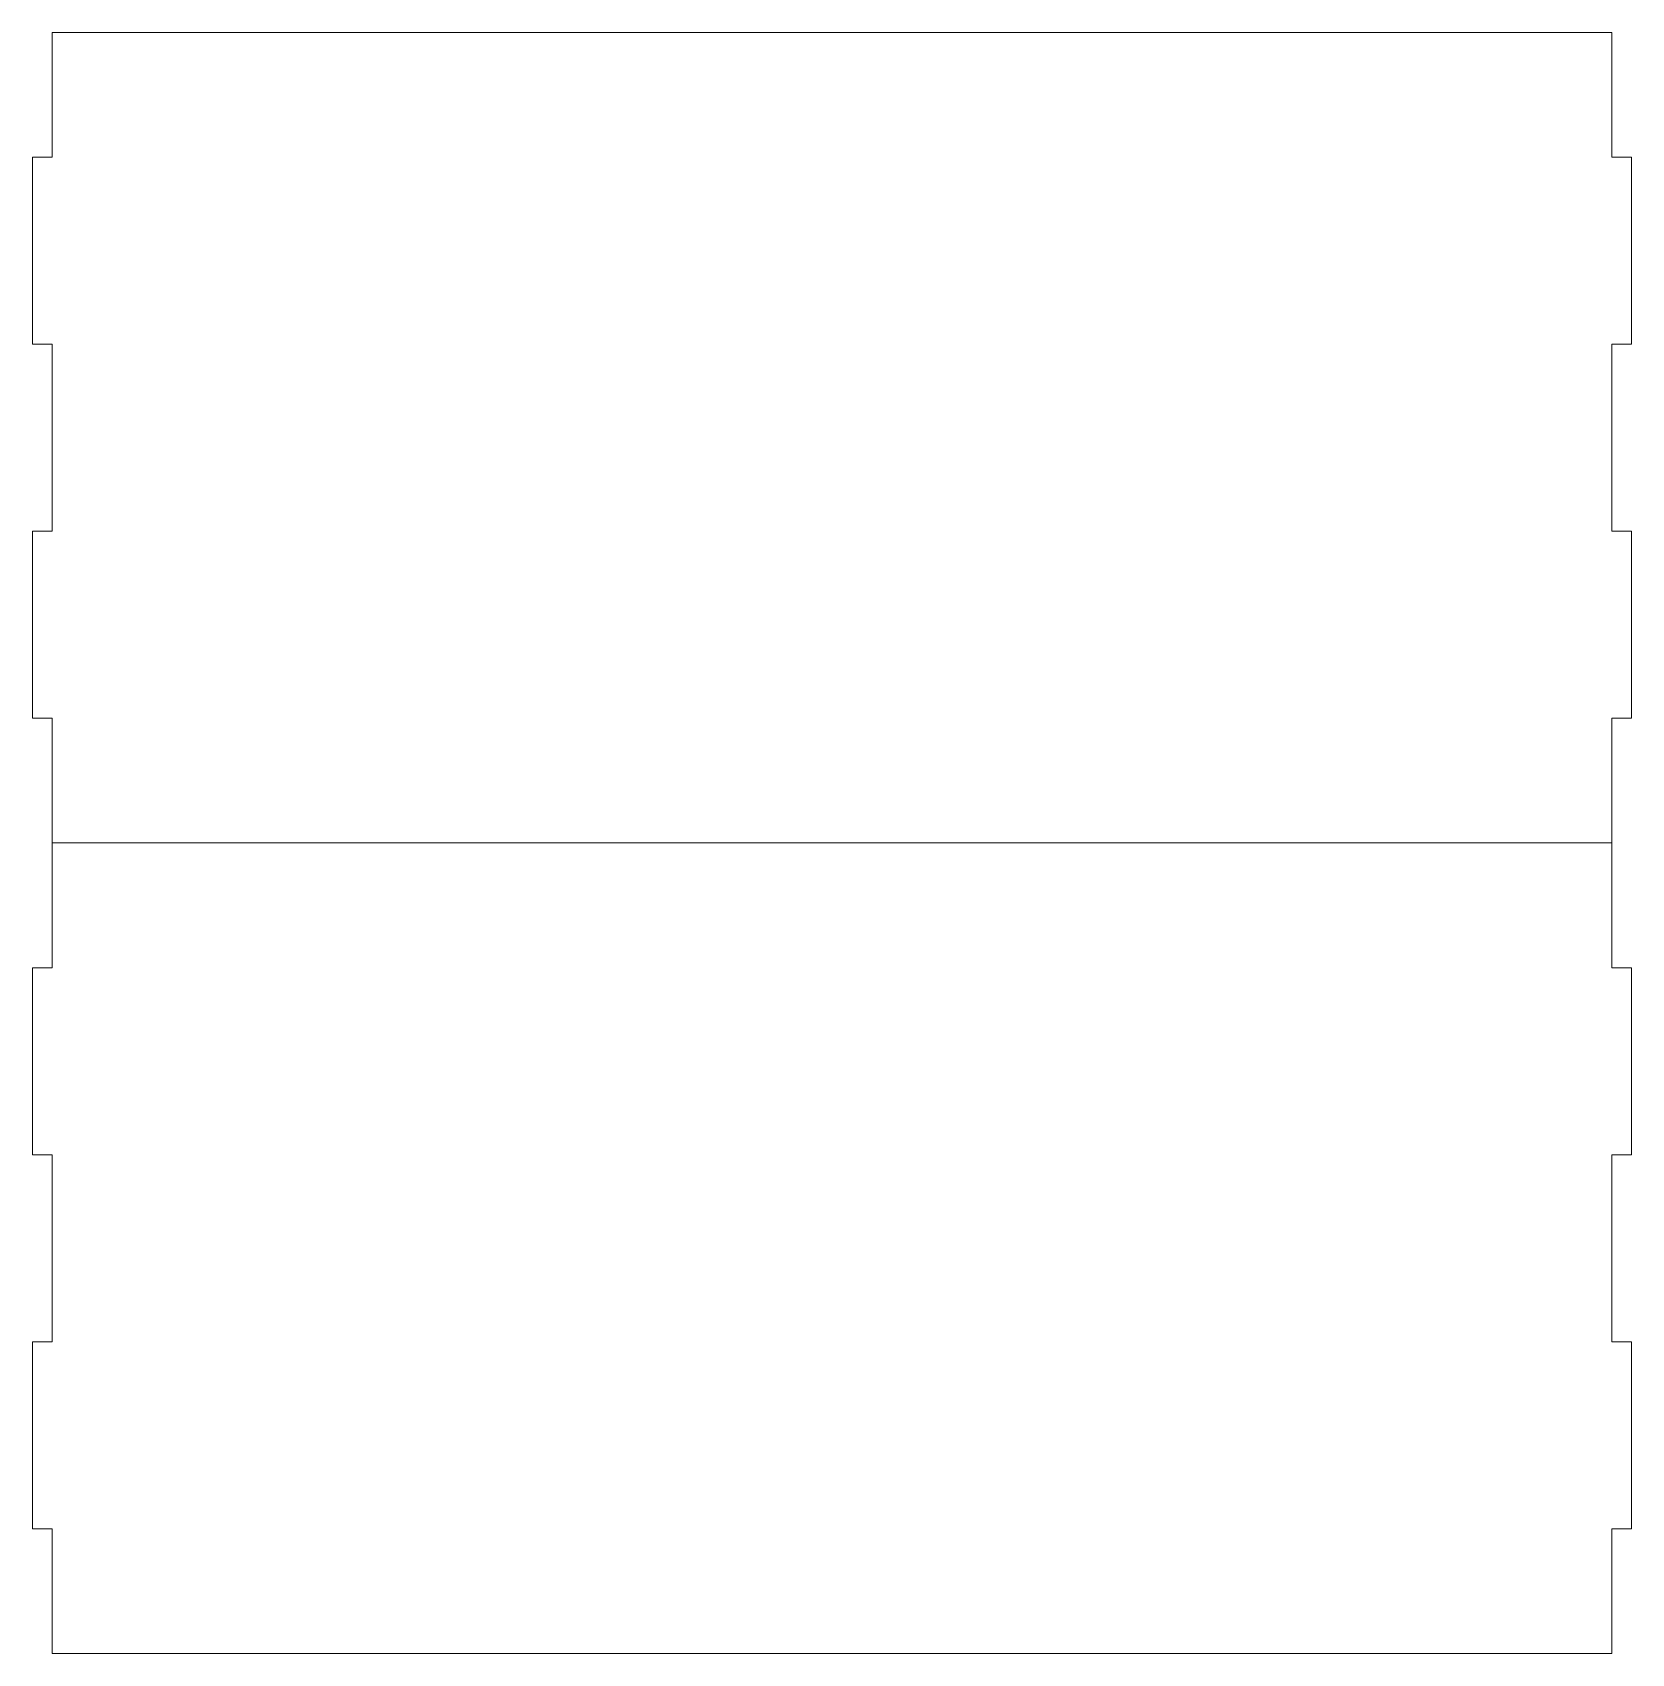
# Model space of a CAD drawing. Header units: millimetres. Extents: x 13 to 269, y 36 to 296.
import ezdxf

# ---------------------------------------------------------------- set-up
doc = ezdxf.new("R2010")
doc.units = ezdxf.units.MM

msp = doc.modelspace()

# ---------------------------------------------------------------- linework, layer by layer
at = {"color": 7, "linetype": 'Continuous', "lineweight": 15}
for p, q in [((265.86, 295.75), (15.86, 295.75)), ((15.86, 295.75), (15.86, 275.75)), ((265.86, 275.75), (265.86, 295.75)), ((12.68, 275.75), (12.68, 245.75)), ((15.86, 275.75), (12.68, 275.75)), ((269.03, 275.75), (265.86, 275.75)), ((269.03, 245.75), (269.03, 275.75)), ((12.68, 245.75), (15.86, 245.75)), ((15.86, 245.75), (15.86, 215.75)), ((265.86, 245.75), (269.03, 245.75)), ((265.86, 215.75), (265.86, 245.75)), ((12.68, 215.75), (12.68, 185.75)), ((15.86, 215.75), (12.68, 215.75)), ((269.03, 215.75), (265.86, 215.75)), ((269.03, 185.75), (269.03, 215.75)), ((12.68, 185.75), (15.86, 185.75)), ((15.86, 185.75), (15.86, 165.75)), ((265.86, 185.75), (269.03, 185.75)), ((265.86, 165.75), (265.86, 185.75)), ((15.86, 165.75), (265.86, 165.75)), ((15.86, 165.75), (15.86, 145.75)), ((265.86, 145.75), (265.86, 165.75)), ((12.68, 145.75), (12.68, 115.75)), ((15.86, 145.75), (12.68, 145.75)), ((269.03, 145.75), (265.86, 145.75)), ((269.03, 115.75), (269.03, 145.75)), ((12.68, 115.75), (15.86, 115.75)), ((15.86, 115.75), (15.86, 85.75)), ((265.86, 115.75), (269.03, 115.75)), ((265.86, 85.75), (265.86, 115.75)), ((12.68, 85.75), (12.68, 55.75)), ((15.86, 85.75), (12.68, 85.75)), ((269.03, 85.75), (265.86, 85.75)), ((269.03, 55.75), (269.03, 85.75)), ((12.68, 55.75), (15.86, 55.75)), ((15.86, 55.75), (15.86, 35.75)), ((265.86, 55.75), (269.03, 55.75)), ((265.86, 35.75), (265.86, 55.75)), ((15.86, 35.75), (265.86, 35.75))]:
    msp.add_line(p, q, dxfattribs=at)

doc.saveas('drawing.dxf')
